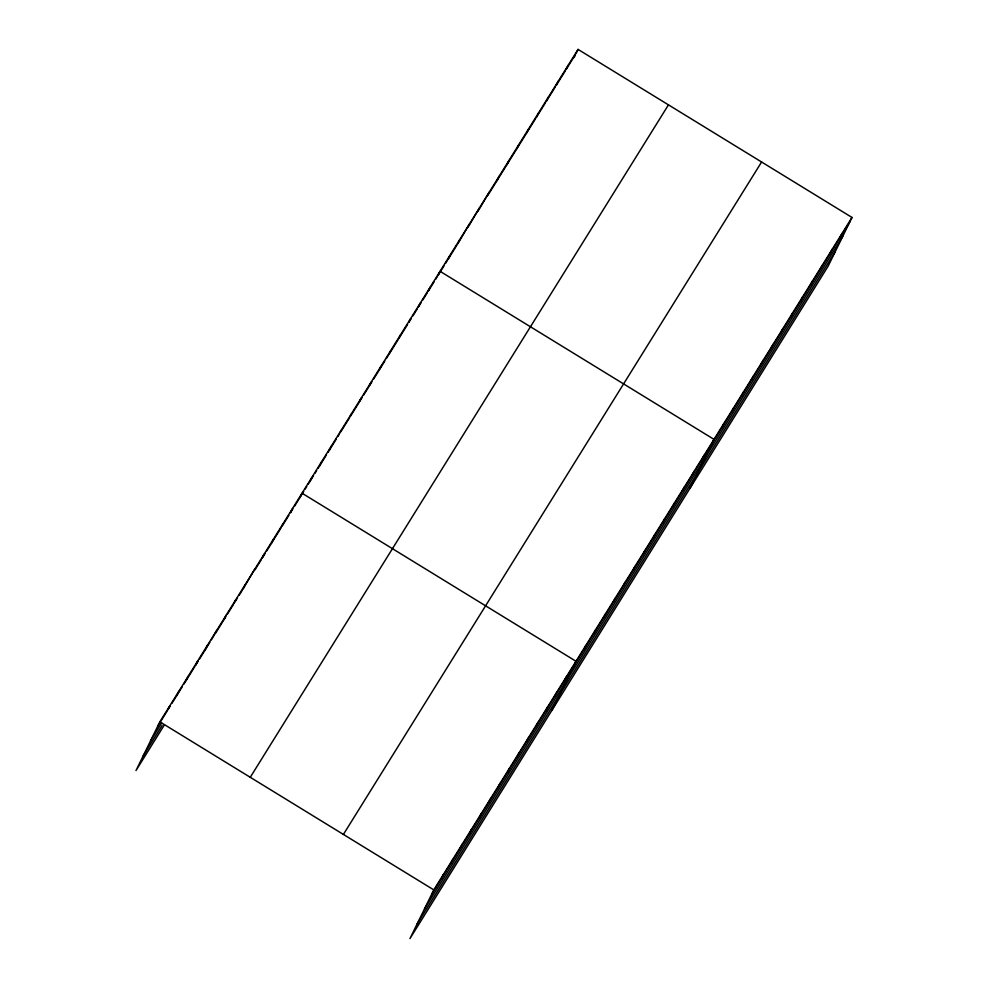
<?xml version="1.0" encoding="UTF-8"?>
<svg xmlns="http://www.w3.org/2000/svg" width="988" height="988" viewBox="0 0 988 988"><rect width="100%" height="100%" fill="white"/><g stroke="black" fill="none" stroke-linecap="round" stroke-linejoin="round"><path stroke-width="1.48" d="M852.002 217.459L433.806 889.892L409.946 938.6L828.142 266.167L852.002 217.459L578.054 49.4L159.858 721.833L135.998 770.541L164.44 724.822M167.738 709.853L169.343 706.593M176.679 695.7L178.816 691.353M186.164 680.46L188.3 676.101M197.773 660.861L195.649 665.22L198.008 661.404M205.121 649.981L207.258 645.621M216.73 630.381L211.444 639.816M224.078 619.488L226.215 615.141M234.094 603.162L235.687 599.901M245.172 584.661L243.036 589.009L254.645 569.409M261.993 558.529L264.129 554.169M271.478 543.289L273.614 538.929M281.494 526.95L283.087 523.689M292.572 508.45L290.435 512.797L292.806 508.993M299.907 497.557L302.044 493.21L575.992 661.268L552.131 709.977M309.775 481.712L311.899 477.352M319.63 465.854L321.755 461.507M329.486 450.009L331.622 445.65M339.872 433.065L341.478 429.805M349.727 417.22L351.333 413.96M359.595 401.375L361.188 398.102M369.45 385.518L371.043 382.257M379.306 369.673L380.899 366.4M389.161 353.815L390.766 350.555M399.016 337.97L400.622 334.697M408.871 322.125L410.477 318.852M418.739 306.268L420.332 303.007M430.188 287.15L428.063 291.509L434.127 281.753M449.911 255.447L447.774 259.807L456.876 245.172M457.629 243.962L459.766 239.602M469.621 223.757L458.383 242.739M479.476 207.9L468.25 226.882M489.332 192.055L478.106 211.037M497.063 180.557L499.187 176.197M506.918 164.712L509.055 160.352M516.773 148.855L518.91 144.495M526.629 133.01L528.765 128.65M538.621 112.805L536.484 117.152L545.586 102.53M548.476 96.948L546.352 101.307L555.441 86.672M558.331 81.102L556.207 85.45L565.309 70.827M568.199 65.245L566.062 69.605L575.164 54.97M574.127 57.415L575.325 54.97M575.918 53.76L578.054 49.4M441.154 878.999L443.291 874.652M450.639 863.759L452.763 859.412M460.112 848.519L462.248 844.16M469.596 833.279L471.733 828.92M479.069 818.039L481.205 813.68M488.554 802.799L490.69 798.44M498.026 787.547L500.163 783.2M507.511 772.307L509.647 767.96M516.983 757.067L519.12 752.708M526.468 741.827L528.605 737.468M535.941 726.588L538.077 722.228M545.425 711.348L547.562 706.988M554.91 696.095L557.034 691.748M564.383 680.856L566.519 676.508M583.723 649.771L585.859 645.411M593.578 633.913L595.715 629.566M603.433 618.068L605.57 613.709M613.289 602.223L615.425 597.864M623.144 586.366L625.281 582.006M633.012 570.521L635.136 566.161M642.867 554.663L645.003 550.316M652.722 538.818L654.859 534.459M662.578 522.961L664.714 518.614M672.433 507.116L674.569 502.756M682.288 491.271L684.425 486.911M692.156 475.413L694.28 471.066M702.011 459.568L704.148 455.209M690.13 488.072L714.003 439.364L440.043 271.305L437.919 275.652L443.983 265.908M721.722 427.866L723.858 423.506M731.577 412.021L733.714 407.661M741.432 396.163L743.569 391.816M751.3 380.318L753.424 375.959M761.155 364.461L763.292 360.114M771.01 348.616L773.147 344.256M780.866 332.758L783.002 328.411M790.721 316.913L792.858 312.554M800.576 301.068L802.713 296.709M810.444 285.211L812.568 280.864M820.299 269.366L822.436 265.006M830.155 253.508L832.291 249.161M840.01 237.663L842.147 233.304M157.722 726.192L167.207 710.94M167.997 709.68L170.368 705.864M171.949 703.32L182.212 686.808M183.793 684.276L194.858 666.492M199.588 658.873L209.864 642.361M215.396 633.469L225.659 616.957M227.24 614.413L233.563 604.248M235.144 601.717L237.503 597.901M239.084 595.356L242.245 590.281M254.892 569.953L261.203 559.801M262.783 557.257L265.154 553.441M266.735 550.909L280.95 528.049M282.531 525.505L288.854 515.341M294.387 506.449L303.699 491.468M305.218 489.023L306.737 486.59M308.256 484.145L313.567 475.611M315.073 473.178L316.592 470.733M318.111 468.3L326.448 454.888M327.967 452.442L336.303 439.03M337.822 436.597L339.341 434.164M340.86 431.719L349.196 418.307M350.715 415.874L359.052 402.462M359.817 401.239L362.09 397.584M363.609 395.138L368.919 386.604M369.673 385.394L371.945 381.726M373.464 379.293L378.774 370.759M379.528 369.537L384.838 361.003M386.357 358.57L388.63 354.902M389.383 353.692L398.485 339.057M399.238 337.834L407.587 324.422M409.106 321.989L411.379 318.334M412.898 315.888L417.442 308.577M418.196 307.354L421.234 302.476M422.753 300.043L427.298 292.732M435.646 279.32L437.153 276.875M445.502 263.463L447.021 261.03M487.961 195.192L535.731 118.375M150.559 740.827L161.612 723.043M143.174 755.906L162.131 725.427M250.26 777.297L668.456 104.864M343.404 834.428L761.6 161.995M431.682 894.239L849.865 221.818M424.507 908.886L842.702 236.453M417.121 923.965L835.305 251.532M159.858 721.833L433.806 889.892"/></g></svg>
